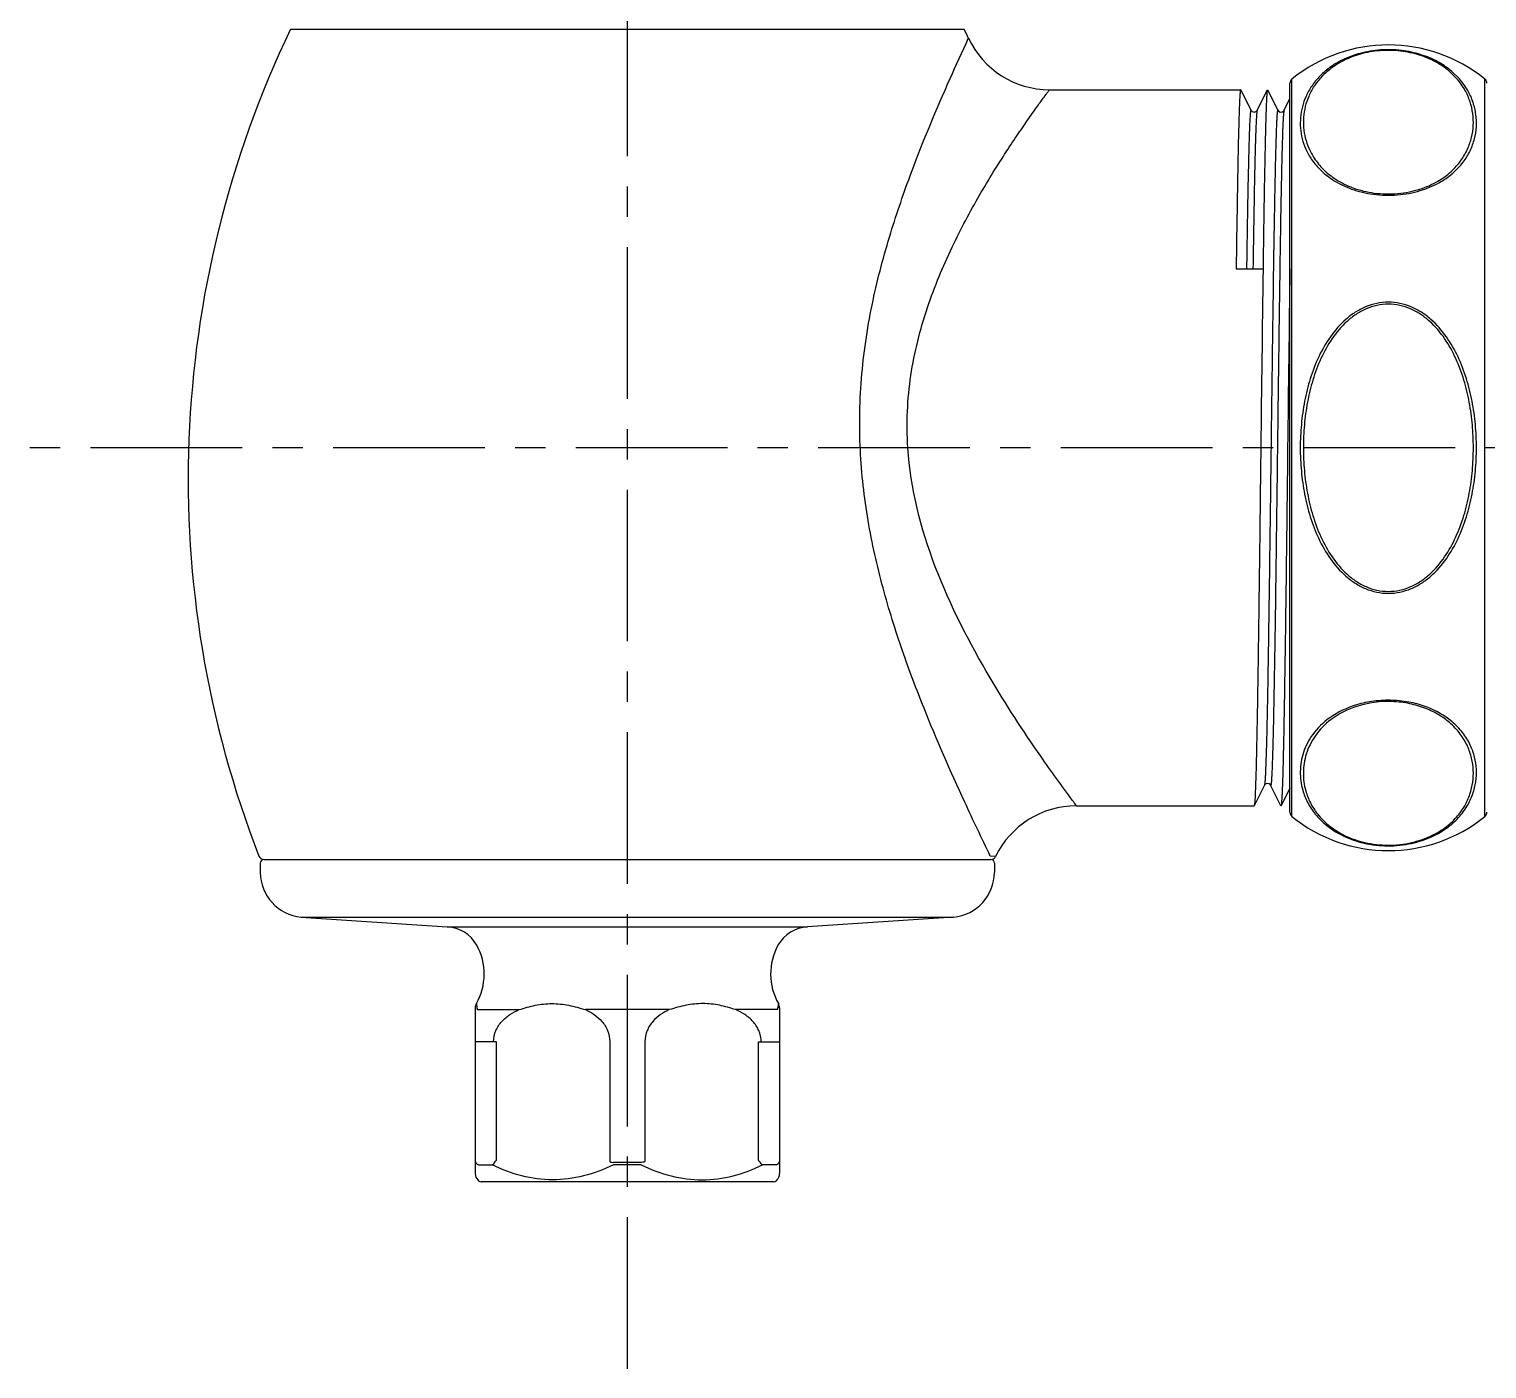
# Model space of a CAD drawing. Header units: millimetres. Extents: x 2792 to 3374, y 618 to 1096.
# Drawn here: x 2799.4 to 2860.5, y 965.7 to 1021.9 of the extents above; entities that cross this region are included whole.
import ezdxf

# ---------------------------------------------------------------- set-up
doc = ezdxf.new("R2010")
doc.units = ezdxf.units.MM
doc.header["$LTSCALE"] = 0.1
doc.linetypes.add('CENTERX2', pattern=[101.6, 63.5, -12.7, 12.7, -12.7])
doc.layers.add('02___PRT_ALL_AXES', color=7, linetype='Continuous')
doc.layers.add('CENTER', color=1, linetype='CENTERX2')

msp = doc.modelspace()

# ---------------------------------------------------------------- linework, layer by layer
at = {"color": 7, "linetype": 'Continuous'}
for p, q in [((2810.379, 1021.862), (2838.59, 1021.862)), ((2838.765, 1021.477), (2838.769, 1021.485)), ((2852.318, 988.881), (2852.318, 1019.769)), ((2859.233, 1019.78), (2858.918, 1020.091)), ((2859.337, 1019.775), (2859.011, 1020.095)), ((2860.401, 988.881), (2860.401, 1019.769)), ((2850.176, 1019.321), (2850.172, 1019.325)), ((2850.176, 1019.321), (2850.605, 1018.464)), ((2850.864, 1018.464), (2851.293, 1019.321)), ((2851.301, 1019.321), (2851.293, 1019.321)), ((2851.301, 1019.321), (2851.73, 1018.464)), ((2852.234, 989.056), (2852.234, 1019.594)), ((2851.989, 1018.464), (2852.234, 1018.954)), ((2849.984, 1011.825), (2851.109, 1011.825)), ((2851.167, 990.186), (2850.739, 989.329)), ((2851.855, 989.329), (2851.426, 990.186)), ((2852.234, 990.071), (2851.864, 989.329)), ((2850.739, 989.329), (2850.734, 989.325)), ((2809.45, 987.075), (2839.663, 987.075)), ((2839.908, 987.202), (2839.686, 987.219)), ((2816.933, 984.256), (2832.035, 984.256)), ((2816.933, 984.256), (2832.035, 984.256)), ((2818.109, 980.855), (2818.109, 973.918)), ((2818.193, 980.786), (2819.95, 980.786)), ((2826.241, 980.786), (2822.727, 980.786)), ((2830.776, 980.786), (2829.019, 980.786)), ((2830.859, 980.855), (2830.859, 973.918)), ((2818.995, 979.442), (2818.109, 979.442)), ((2818.995, 974.48), (2818.995, 979.442)), ((2823.747, 979.442), (2823.747, 974.419)), ((2825.222, 979.442), (2825.222, 974.419)), ((2829.974, 979.442), (2830.859, 979.442)), ((2829.974, 974.48), (2829.974, 979.442)), ((2818.244, 974.281), (2818.827, 974.281)), ((2825.071, 974.387), (2823.902, 974.387)), ((2825.067, 974.281), (2823.902, 974.281)), ((2830.724, 974.281), (2830.142, 974.281)), ((2818.219, 973.653), (2818.253, 973.619)), ((2830.61, 973.575), (2818.359, 973.575)), ((2830.749, 973.653), (2830.716, 973.619))]:
    msp.add_line(p, q, dxfattribs=at)
for points in [[(2850.605, 1018.464), (2850.613, 1018.449), (2850.66, 1018.406), (2850.757, 1018.387), (2850.837, 1018.428), (2850.863, 1018.461), (2850.864, 1018.464)], [(2851.73, 1018.464), (2851.753, 1018.432), (2851.825, 1018.39), (2851.923, 1018.401), (2851.977, 1018.445), (2851.989, 1018.464)], [(2851.426, 990.186), (2851.416, 990.204), (2851.363, 990.248), (2851.263, 990.26), (2851.19, 990.218), (2851.167, 990.186)]]:
    msp.add_lwpolyline(points, dxfattribs=at)
for centre, radius, start, end in [((2842.165, 1023.075), 3.75, 205.08945, 270), ((2852.459, 1019.594), 0.225, 129.00214, 180), ((2860.259, 1019.594), 0.225, 0, 50.99786), ((6357.491, 964.245), 3506.704, 179.222564, 179.345116), ((6359.107, 964.239), 3507.195, 179.222582, 179.345107), ((2843.287, 985.575), 3.75, 89.9999, 154.28086), ((2852.459, 989.056), 0.225, 180, 230.99786), ((2860.259, 989.056), 0.225, 309.00214, 0), ((2809.263, 987.3), 0.225, 201.25601, 269.44889), ((2839.706, 987.3), 0.225, 270.55111, 334.43732), ((2816.862, 982.757), 1.5, 28.83889, 87.26029), ((2816.862, 982.757), 1.5, 28.83889, 87.26029), ((2832.107, 982.757), 1.5, 92.73971, 151.16111), ((2832.107, 982.757), 1.5, 92.73971, 151.16111), ((2818.484, 980.855), 0.375, 150.34701, 179.99766), ((2827.338, 982.144), 9.246, 187.93771, 188.44742), ((2821.63, 982.144), 9.246, 351.55258, 352.06229), ((2830.484, 980.855), 0.375, 0.00234, 29.65299), ((2818.484, 973.918), 0.375, 180.00035, 225.00025), ((2830.484, 973.918), 0.375, 314.99975, 359.99965), ((2818.359, 973.725), 0.15, 225, 270), ((2830.61, 973.725), 0.15, 270, 315)]:
    msp.add_arc(centre, radius, start, end, dxfattribs=at)
for points, knots in [([(2834.242, 1004.221), (2834.191, 1005.287), (2834.235, 1007.397), (2834.712, 1010.447), (2835.46, 1013.261), (2836.533, 1016.371), (2837.666, 1019.07), (2838.507, 1020.919), (2838.765, 1021.477)], [0, 0, 0, 0, 0.177685, 0.350122, 0.512869, 0.661828, 0.897611, 1, 1, 1, 1]), ([(2859.011, 1020.095), (2858.849, 1020.232), (2858.472, 1020.494), (2857.8, 1020.794), (2857.002, 1020.983), (2856.139, 1021.023), (2855.299, 1020.904), (2854.56, 1020.653), (2853.959, 1020.313), (2853.493, 1019.921), (2853.146, 1019.498), (2852.827, 1018.929), (2852.628, 1018.17), (2852.692, 1017.4), (2852.896, 1016.817), (2853.052, 1016.538), (2853.144, 1016.403)], [0, 0, 0, 0, 0.065108, 0.139606, 0.223999, 0.314428, 0.402637, 0.482146, 0.551657, 0.612742, 0.667594, 0.718123, 0.811638, 0.902743, 0.950047, 1, 1, 1, 1]), ([(2858.918, 1020.091), (2858.762, 1020.226), (2858.396, 1020.482), (2857.743, 1020.775), (2856.963, 1020.959), (2856.119, 1020.994), (2855.301, 1020.871), (2854.589, 1020.619), (2854.014, 1020.283), (2853.571, 1019.898), (2853.243, 1019.485), (2852.943, 1018.928), (2852.759, 1018.186), (2852.822, 1017.434), (2853.018, 1016.86), (2853.169, 1016.585), (2853.257, 1016.451)], [0, 0, 0, 0, 0.064867, 0.139338, 0.224129, 0.315183, 0.403571, 0.482632, 0.551415, 0.611809, 0.666155, 0.716408, 0.810035, 0.901875, 0.949628, 1, 1, 1, 1]), ([(2853.144, 1016.403), (2853.259, 1016.235), (2853.544, 1015.902), (2854.108, 1015.471), (2854.85, 1015.121), (2855.752, 1014.908), (2856.73, 1014.883), (2857.661, 1015.054), (2858.446, 1015.376), (2859.053, 1015.791), (2859.495, 1016.258), (2859.798, 1016.752), (2859.982, 1017.26), (2860.061, 1017.775), (2860.041, 1018.292), (2859.921, 1018.807), (2859.692, 1019.316), (2859.468, 1019.627), (2859.337, 1019.775)], [0, 0, 0, 0, 0.055488, 0.118581, 0.192191, 0.277485, 0.369466, 0.457186, 0.53369, 0.599096, 0.656176, 0.707722, 0.75595, 0.802549, 0.848888, 0.896237, 0.946012, 1, 1, 1, 1]), ([(2853.257, 1016.451), (2853.367, 1016.285), (2853.64, 1015.954), (2854.184, 1015.524), (2854.905, 1015.172), (2855.787, 1014.959), (2856.592, 1014.942), (2857.231, 1015.034), (2857.799, 1015.182), (2858.406, 1015.447), (2858.984, 1015.865), (2859.402, 1016.331), (2859.687, 1016.82), (2859.859, 1017.32), (2859.932, 1017.825), (2859.911, 1018.331), (2859.795, 1018.835), (2859.575, 1019.331), (2859.359, 1019.635), (2859.233, 1019.78)], [0, 0, 0, 0, 0.055667, 0.118797, 0.192425, 0.27797, 0.370312, 0.415423, 0.45804, 0.534028, 0.598995, 0.655907, 0.707532, 0.755976, 0.802817, 0.849326, 0.896705, 0.946334, 1, 1, 1, 1]), ([(2836.233, 1004.325), (2836.199, 1004.833), (2836.188, 1005.849), (2836.381, 1007.831), (2836.859, 1009.727), (2837.522, 1011.491), (2838.066, 1012.711), (2838.639, 1013.845), (2839.22, 1014.891), (2839.791, 1015.844), (2840.333, 1016.7), (2840.763, 1017.346), (2841.08, 1017.809), (2841.292, 1018.114), (2841.484, 1018.387), (2841.656, 1018.627), (2841.804, 1018.833), (2841.913, 1018.983), (2841.988, 1019.085), (2842.034, 1019.147), (2842.073, 1019.2), (2842.105, 1019.244), (2842.13, 1019.278), (2842.147, 1019.3), (2842.156, 1019.313), (2842.161, 1019.319), (2842.163, 1019.323), (2842.165, 1019.325), (2842.165, 1019.325)], [0, 0, 0, 0, 0.092807, 0.184665, 0.362188, 0.446852, 0.528093, 0.60542, 0.678274, 0.745999, 0.80782, 0.862841, 0.887488, 0.910046, 0.930379, 0.948348, 0.963823, 0.976681, 0.982091, 0.986807, 0.990818, 0.994113, 0.996683, 0.998524, 0.99917, 0.999631, 0.999908, 1, 1, 1, 1]), ([(2850.172, 1019.325), (2850.168, 1019.325), (2850.164, 1019.31), (2850.159, 1019.289), (2850.153, 1019.247), (2850.148, 1019.192), (2850.142, 1019.119), (2850.136, 1019.032), (2850.13, 1018.928), (2850.122, 1018.759), (2850.112, 1018.509), (2850.101, 1018.163), (2850.089, 1017.759), (2850.077, 1017.297), (2850.066, 1016.779), (2850.05, 1015.985), (2850.03, 1014.871), (2850.007, 1013.404), (2849.992, 1012.369), (2849.984, 1011.825)], [0, 0, 0, 0, 0.001324, 0.004627, 0.010032, 0.01755, 0.027178, 0.038911, 0.052739, 0.06865, 0.106647, 0.152737, 0.206736, 0.268402, 0.337483, 0.41368, 0.586057, 0.78265, 1, 1, 1, 1]), ([(2851.293, 1019.321), (2851.29, 1019.315), (2851.286, 1019.297), (2851.28, 1019.262), (2851.275, 1019.213), (2851.266, 1019.116), (2851.257, 1018.957), (2851.245, 1018.723), (2851.234, 1018.429), (2851.223, 1018.077), (2851.212, 1017.67), (2851.196, 1017.019), (2851.176, 1016.079), (2851.154, 1014.811), (2851.131, 1013.371), (2851.117, 1012.357), (2851.109, 1011.825)], [0, 0, 0, 0, 0.002661, 0.007313, 0.013984, 0.022677, 0.0461, 0.077494, 0.116747, 0.163691, 0.218143, 0.279878, 0.42417, 0.59419, 0.787206, 1, 1, 1, 1]), ([(2850.605, 1018.464), (2850.604, 1018.465), (2850.603, 1018.468), (2850.598, 1018.468), (2850.595, 1018.463), (2850.591, 1018.452), (2850.586, 1018.427), (2850.581, 1018.387), (2850.575, 1018.332), (2850.569, 1018.262), (2850.564, 1018.178), (2850.558, 1018.079), (2850.552, 1017.966), (2850.544, 1017.787), (2850.534, 1017.528), (2850.523, 1017.175), (2850.506, 1016.6), (2850.487, 1015.755), (2850.464, 1014.602), (2850.441, 1013.276), (2850.427, 1012.338), (2850.419, 1011.843)], [0, 0, 0, 0, 0.000733, 0.001171, 0.001854, 0.003022, 0.006961, 0.013091, 0.021422, 0.031951, 0.044672, 0.059577, 0.076651, 0.095874, 0.140682, 0.193829, 0.255087, 0.400893, 0.575645, 0.776457, 1, 1, 1, 1]), ([(2850.864, 1018.464), (2850.861, 1018.458), (2850.857, 1018.442), (2850.852, 1018.411), (2850.847, 1018.366), (2850.839, 1018.28), (2850.829, 1018.14), (2850.819, 1017.933), (2850.808, 1017.674), (2850.797, 1017.364), (2850.786, 1017.006), (2850.771, 1016.432), (2850.752, 1015.604), (2850.73, 1014.485), (2850.709, 1013.213), (2850.695, 1012.315), (2850.688, 1011.843)], [0, 0, 0, 0, 0.002799, 0.007568, 0.01433, 0.023087, 0.046567, 0.077951, 0.117114, 0.163913, 0.218181, 0.279702, 0.423573, 0.593325, 0.786438, 1, 1, 1, 1]), ([(2851.73, 1018.464), (2851.729, 1018.466), (2851.725, 1018.471), (2851.719, 1018.462), (2851.716, 1018.45), (2851.711, 1018.428), (2851.707, 1018.399), (2851.703, 1018.36), (2851.699, 1018.314), (2851.694, 1018.259), (2851.69, 1018.196), (2851.684, 1018.095), (2851.676, 1017.948), (2851.667, 1017.747), (2851.659, 1017.514), (2851.65, 1017.249), (2851.638, 1016.834), (2851.623, 1016.241), (2851.606, 1015.445), (2851.581, 1014.178), (2851.552, 1012.373), (2851.517, 1009.992), (2851.483, 1007.394), (2851.448, 1004.678), (2851.414, 1001.948), (2851.379, 999.31), (2851.35, 997.215), (2851.326, 995.66), (2851.309, 994.612), (2851.291, 993.657), (2851.274, 992.805), (2851.257, 992.064), (2851.239, 991.441), (2851.224, 990.998), (2851.212, 990.708), (2851.203, 990.539), (2851.195, 990.403), (2851.187, 990.3), (2851.178, 990.232), (2851.172, 990.197), (2851.167, 990.186)], [0, 0, 0, 0, 0.000222, 0.000433, 0.000903, 0.001663, 0.002719, 0.004072, 0.005721, 0.007667, 0.00991, 0.012447, 0.0184, 0.02551, 0.033764, 0.043141, 0.053618, 0.07777, 0.105988, 0.138003, 0.21215, 0.297365, 0.390374, 0.487604, 0.585319, 0.679765, 0.767313, 0.807435, 0.8446, 0.878448, 0.908657, 0.934932, 0.957024, 0.974721, 0.981865, 0.987851, 0.992665, 0.996297, 0.998739, 1, 1, 1, 1]), ([(2851.989, 1018.464), (2851.984, 1018.453), (2851.978, 1018.418), (2851.969, 1018.35), (2851.962, 1018.247), (2851.953, 1018.111), (2851.944, 1017.942), (2851.932, 1017.652), (2851.917, 1017.209), (2851.9, 1016.586), (2851.882, 1015.845), (2851.865, 1014.993), (2851.847, 1014.038), (2851.83, 1012.99), (2851.806, 1011.435), (2851.777, 1009.34), (2851.742, 1006.702), (2851.708, 1003.972), (2851.673, 1001.256), (2851.639, 998.657), (2851.605, 996.277), (2851.575, 994.472), (2851.551, 993.205), (2851.533, 992.409), (2851.518, 991.816), (2851.506, 991.401), (2851.497, 991.136), (2851.489, 990.903), (2851.48, 990.702), (2851.472, 990.555), (2851.466, 990.454), (2851.462, 990.391), (2851.458, 990.336), (2851.453, 990.29), (2851.449, 990.252), (2851.445, 990.222), (2851.44, 990.201), (2851.438, 990.188), (2851.431, 990.179), (2851.427, 990.184), (2851.426, 990.186)], [0, 0, 0, 0, 0.001263, 0.003707, 0.007338, 0.012153, 0.018141, 0.025286, 0.042984, 0.065077, 0.091356, 0.121565, 0.155415, 0.192581, 0.232705, 0.320254, 0.414702, 0.512417, 0.609647, 0.702655, 0.787868, 0.862013, 0.894026, 0.922242, 0.946393, 0.956868, 0.966244, 0.974497, 0.981607, 0.987558, 0.990094, 0.992336, 0.994283, 0.995932, 0.997284, 0.998339, 0.999098, 0.999567, 0.999778, 1, 1, 1, 1]), ([(2860.049, 1004.325), (2860.049, 1004.651), (2860.02, 1005.304), (2859.884, 1006.274), (2859.649, 1007.225), (2859.3, 1008.141), (2858.815, 1008.995), (2858.274, 1009.615), (2857.753, 1010.01), (2857.318, 1010.241), (2856.849, 1010.389), (2856.359, 1010.44), (2855.87, 1010.389), (2855.4, 1010.241), (2854.966, 1010.01), (2854.445, 1009.615), (2853.904, 1008.995), (2853.419, 1008.141), (2853.069, 1007.225), (2852.834, 1006.274), (2852.699, 1005.304), (2852.669, 1004.651), (2852.669, 1004.325)], [0, 0, 0, 0, 0.062514, 0.125037, 0.187543, 0.250043, 0.312522, 0.374954, 0.406224, 0.43749, 0.468748, 0.5, 0.531253, 0.56251, 0.593776, 0.625046, 0.687478, 0.749957, 0.812457, 0.874964, 0.937486, 1, 1, 1, 1]), ([(2859.92, 1004.325), (2859.92, 1004.645), (2859.892, 1005.284), (2859.763, 1006.235), (2859.54, 1007.169), (2859.207, 1008.07), (2858.744, 1008.913), (2858.224, 1009.53), (2857.72, 1009.925), (2857.298, 1010.157), (2856.839, 1010.307), (2856.359, 1010.359), (2855.879, 1010.307), (2855.421, 1010.157), (2854.999, 1009.925), (2854.494, 1009.53), (2853.975, 1008.913), (2853.511, 1008.07), (2853.179, 1007.169), (2852.955, 1006.235), (2852.827, 1005.284), (2852.799, 1004.645), (2852.799, 1004.325)], [0, 0, 0, 0, 0.062514, 0.125035, 0.187542, 0.250043, 0.312524, 0.374957, 0.406228, 0.437493, 0.468749, 0.5, 0.531251, 0.562507, 0.593773, 0.625043, 0.687476, 0.749957, 0.812458, 0.874965, 0.937486, 1, 1, 1, 1]), ([(2839.686, 987.219), (2839.324, 987.968), (2838.352, 990.012), (2837.096, 992.87), (2835.964, 995.871), (2835.144, 998.488), (2834.51, 1001.292), (2834.29, 1003.235), (2834.242, 1004.221)], [0, 0, 0, 0, 0.139009, 0.377818, 0.520814, 0.674365, 0.835259, 1, 1, 1, 1]), ([(2843.129, 989.552), (2842.676, 990.161), (2841.468, 991.836), (2838.493, 996.397), (2836.455, 1000.921), (2836.233, 1004.325)], [0, 0, 0, 0, 0.138526, 0.376805, 1, 1, 1, 1]), ([(2851.016, 1004.325), (2851.004, 1003.364), (2850.982, 1001.478), (2850.948, 998.738), (2850.919, 996.567), (2850.895, 994.96), (2850.878, 993.878), (2850.861, 992.894), (2850.844, 992.017), (2850.827, 991.255), (2850.81, 990.615), (2850.795, 990.16), (2850.783, 989.862), (2850.774, 989.689), (2850.766, 989.55), (2850.758, 989.445), (2850.749, 989.376), (2850.744, 989.34), (2850.739, 989.329)], [0, 0, 0, 0, 0.192178, 0.37718, 0.548135, 0.626321, 0.698661, 0.764476, 0.823154, 0.874144, 0.916972, 0.951241, 0.965062, 0.976632, 0.985926, 0.99292, 0.997607, 1, 1, 1, 1]), ([(2852.141, 1004.325), (2852.129, 1003.364), (2852.107, 1001.478), (2852.073, 998.738), (2852.044, 996.567), (2852.02, 994.96), (2852.003, 993.879), (2851.986, 992.894), (2851.969, 992.017), (2851.952, 991.255), (2851.935, 990.615), (2851.92, 990.16), (2851.908, 989.862), (2851.899, 989.689), (2851.891, 989.55), (2851.883, 989.445), (2851.874, 989.376), (2851.869, 989.34), (2851.864, 989.329)], [0, 0, 0, 0, 0.192178, 0.37718, 0.548134, 0.62632, 0.698661, 0.764475, 0.823154, 0.874144, 0.916972, 0.951242, 0.965063, 0.976633, 0.985926, 0.99292, 0.997607, 1, 1, 1, 1]), ([(2852.669, 1004.325), (2852.669, 1003.999), (2852.699, 1003.347), (2852.834, 1002.377), (2853.069, 1001.425), (2853.419, 1000.509), (2853.904, 999.655), (2854.445, 999.035), (2854.966, 998.64), (2855.4, 998.409), (2855.87, 998.262), (2856.359, 998.21), (2856.849, 998.262), (2857.318, 998.409), (2857.753, 998.64), (2858.274, 999.035), (2858.815, 999.655), (2859.3, 1000.509), (2859.649, 1001.425), (2859.884, 1002.377), (2860.02, 1003.347), (2860.049, 1003.999), (2860.049, 1004.325)], [0, 0, 0, 0, 0.062514, 0.125037, 0.187543, 0.250043, 0.312522, 0.374954, 0.406224, 0.43749, 0.468747, 0.5, 0.531252, 0.56251, 0.593776, 0.625046, 0.687478, 0.749957, 0.812457, 0.874963, 0.937486, 1, 1, 1, 1]), ([(2852.799, 1004.325), (2852.799, 1004.006), (2852.827, 1003.366), (2852.955, 1002.415), (2853.179, 1001.482), (2853.511, 1000.58), (2853.975, 999.737), (2854.494, 999.121), (2854.999, 998.725), (2855.421, 998.493), (2855.879, 998.343), (2856.359, 998.291), (2856.839, 998.343), (2857.298, 998.493), (2857.72, 998.725), (2858.224, 999.121), (2858.744, 999.737), (2859.207, 1000.58), (2859.54, 1001.482), (2859.763, 1002.415), (2859.892, 1003.366), (2859.92, 1004.006), (2859.92, 1004.325)], [0, 0, 0, 0, 0.062514, 0.125035, 0.187542, 0.250043, 0.312524, 0.374957, 0.406227, 0.437493, 0.468749, 0.5, 0.531251, 0.562507, 0.593772, 0.625043, 0.687476, 0.749957, 0.812458, 0.874965, 0.937486, 1, 1, 1, 1]), ([(2859.011, 992.862), (2858.708, 993.114), (2858.146, 993.43), (2857.29, 993.675), (2856.536, 993.765), (2855.766, 993.731), (2854.857, 993.541), (2853.936, 993.113), (2853.179, 992.383), (2852.767, 991.585), (2852.63, 990.768), (2852.701, 990.233), (2852.774, 989.977)], [0, 0, 0, 0, 0.133066, 0.212812, 0.299702, 0.388184, 0.471639, 0.612281, 0.724398, 0.820618, 0.910298, 1, 1, 1, 1]), ([(2858.918, 992.812), (2858.781, 992.93), (2858.466, 993.156), (2857.91, 993.429), (2857.247, 993.625), (2856.273, 993.741), (2855.107, 993.591), (2853.992, 993.04), (2853.275, 992.311), (2852.889, 991.525), (2852.761, 990.726), (2852.829, 990.202), (2852.899, 989.952)], [0, 0, 0, 0, 0.062721, 0.13355, 0.213465, 0.300709, 0.47206, 0.611744, 0.723484, 0.819999, 0.910136, 1, 1, 1, 1]), ([(2859.671, 991.823), (2859.589, 992.002), (2859.373, 992.363), (2859.085, 992.669), (2858.918, 992.812)], [0, 0, 0, 0, 0.4733, 1, 1, 1, 1]), ([(2859.791, 991.869), (2859.706, 992.05), (2859.482, 992.414), (2859.183, 992.72), (2859.011, 992.862)], [0, 0, 0, 0, 0.472658, 1, 1, 1, 1]), ([(2852.774, 989.977), (2852.824, 989.802), (2852.964, 989.448), (2853.293, 988.945), (2853.769, 988.472), (2854.417, 988.057), (2855.247, 987.751), (2856.21, 987.616), (2857.193, 987.69), (2858.071, 987.951), (2858.774, 988.34), (2859.3, 988.799), (2859.67, 989.295), (2859.91, 989.809), (2860.038, 990.33), (2860.063, 990.853), (2859.986, 991.374), (2859.867, 991.708), (2859.791, 991.869)], [0, 0, 0, 0, 0.049221, 0.102263, 0.161389, 0.22944, 0.308931, 0.398781, 0.490371, 0.573382, 0.644664, 0.706136, 0.760729, 0.810889, 0.858485, 0.904984, 0.951691, 1, 1, 1, 1]), ([(2852.899, 989.952), (2852.947, 989.781), (2853.081, 989.436), (2853.396, 988.946), (2853.853, 988.483), (2854.479, 988.076), (2855.286, 987.774), (2856.227, 987.643), (2857.187, 987.719), (2858.038, 987.981), (2858.714, 988.366), (2859.214, 988.817), (2859.565, 989.301), (2859.791, 989.803), (2859.91, 990.312), (2859.932, 990.824), (2859.858, 991.335), (2859.744, 991.664), (2859.671, 991.823)], [0, 0, 0, 0, 0.049256, 0.102138, 0.160958, 0.228711, 0.308226, 0.398646, 0.490765, 0.57362, 0.644335, 0.705247, 0.759475, 0.80952, 0.857238, 0.904052, 0.951203, 1, 1, 1, 1]), ([(2843.287, 989.325), (2843.283, 989.329), (2843.272, 989.35), (2843.243, 989.392), (2843.194, 989.464), (2843.153, 989.52), (2843.129, 989.552)], [0, 0, 0, 0, 0.061552, 0.246979, 0.558698, 1, 1, 1, 1]), ([(2851.864, 989.329), (2851.863, 989.328), (2851.859, 989.323), (2851.856, 989.328), (2851.855, 989.329)], [0, 0, 0, 0, 0.500004, 1, 1, 1, 1]), ([(2818.158, 981.041), (2818.158, 981.04), (2818.16, 981.036), (2818.16, 981.027), (2818.162, 981.012), (2818.166, 980.982), (2818.172, 980.933), (2818.178, 980.891), (2818.181, 980.867)], [0, 0, 0, 0, 0.01771, 0.069878, 0.155439, 0.272455, 0.590135, 1, 1, 1, 1]), ([(2818.879, 979.442), (2818.879, 979.6), (2818.947, 979.915), (2819.209, 980.303), (2819.555, 980.592), (2819.817, 980.729), (2819.95, 980.786)], [0, 0, 0, 0, 0.261342, 0.515006, 0.760455, 1, 1, 1, 1]), ([(2819.95, 980.786), (2820.171, 980.858), (2820.62, 980.988), (2821.324, 981.068), (2822.036, 980.986), (2822.497, 980.858), (2822.727, 980.786)], [0, 0, 0, 0, 0.246583, 0.494091, 0.744768, 1, 1, 1, 1]), ([(2822.727, 980.786), (2822.855, 980.729), (2823.106, 980.591), (2823.437, 980.301), (2823.683, 979.912), (2823.746, 979.6), (2823.747, 979.442)], [0, 0, 0, 0, 0.236222, 0.479485, 0.734141, 1, 1, 1, 1]), ([(2826.241, 980.786), (2826.113, 980.729), (2825.862, 980.591), (2825.532, 980.301), (2825.285, 979.912), (2825.222, 979.6), (2825.222, 979.442)], [0, 0, 0, 0, 0.236222, 0.479485, 0.734141, 1, 1, 1, 1]), ([(2829.019, 980.786), (2828.798, 980.858), (2828.348, 980.988), (2827.644, 981.068), (2826.932, 980.986), (2826.471, 980.858), (2826.241, 980.786)], [0, 0, 0, 0, 0.246583, 0.494091, 0.744768, 1, 1, 1, 1]), ([(2830.089, 979.442), (2830.089, 979.6), (2830.021, 979.915), (2829.76, 980.303), (2829.413, 980.592), (2829.152, 980.729), (2829.019, 980.786)], [0, 0, 0, 0, 0.261342, 0.515006, 0.760455, 1, 1, 1, 1]), ([(2830.81, 981.041), (2830.81, 981.04), (2830.809, 981.036), (2830.809, 981.027), (2830.807, 981.012), (2830.803, 980.982), (2830.797, 980.933), (2830.791, 980.891), (2830.788, 980.867)], [0, 0, 0, 0, 0.01771, 0.069878, 0.155439, 0.272455, 0.590135, 1, 1, 1, 1]), ([(2818.109, 974.48), (2818.109, 974.45), (2818.118, 974.409), (2818.136, 974.372), (2818.141, 974.363)], [0, 0, 0, 0, 0.742225, 1, 1, 1, 1]), ([(2818.141, 974.363), (2818.153, 974.342), (2818.183, 974.307), (2818.224, 974.287), (2818.244, 974.281)], [0, 0, 0, 0, 0.53165, 1, 1, 1, 1]), ([(2818.827, 974.281), (2818.835, 974.284), (2818.87, 974.303), (2818.896, 974.336), (2818.912, 974.363)], [0, 0, 0, 0, 0.205107, 1, 1, 1, 1]), ([(2823.902, 974.281), (2823.5, 974.092), (2822.672, 973.775), (2821.354, 973.592), (2820.042, 973.774), (2819.222, 974.092), (2818.827, 974.281)], [0, 0, 0, 0, 0.253334, 0.502284, 0.749869, 1, 1, 1, 1]), ([(2818.912, 974.363), (2818.917, 974.373), (2818.942, 974.414), (2818.971, 974.452), (2818.995, 974.48)], [0, 0, 0, 0, 0.229236, 1, 1, 1, 1]), ([(2823.747, 974.419), (2823.758, 974.412), (2823.806, 974.392), (2823.859, 974.387), (2823.898, 974.387)], [0, 0, 0, 0, 0.250593, 1, 1, 1, 1]), ([(2825.067, 974.281), (2825.469, 974.092), (2826.297, 973.775), (2827.614, 973.592), (2828.927, 973.774), (2829.746, 974.092), (2830.142, 974.281)], [0, 0, 0, 0, 0.253334, 0.502284, 0.749869, 1, 1, 1, 1]), ([(2825.222, 974.419), (2825.211, 974.412), (2825.163, 974.392), (2825.11, 974.387), (2825.071, 974.387)], [0, 0, 0, 0, 0.250593, 1, 1, 1, 1]), ([(2830.057, 974.363), (2830.051, 974.373), (2830.027, 974.414), (2829.998, 974.452), (2829.974, 974.48)], [0, 0, 0, 0, 0.229236, 1, 1, 1, 1]), ([(2830.142, 974.281), (2830.134, 974.284), (2830.099, 974.303), (2830.072, 974.336), (2830.057, 974.363)], [0, 0, 0, 0, 0.205107, 1, 1, 1, 1]), ([(2830.827, 974.363), (2830.815, 974.342), (2830.785, 974.307), (2830.744, 974.287), (2830.724, 974.281)], [0, 0, 0, 0, 0.53165, 1, 1, 1, 1]), ([(2830.859, 974.48), (2830.859, 974.45), (2830.851, 974.409), (2830.832, 974.372), (2830.827, 974.363)], [0, 0, 0, 0, 0.742225, 1, 1, 1, 1])]:
    msp.add_open_spline(points, degree=3, knots=knots, dxfattribs=at)
at = {"layer": '02___PRT_ALL_AXES', "color": 7, "linetype": 'Continuous'}
for p, q in [((2842.157, 1019.325), (2850.172, 1019.325)), ((2843.282, 989.325), (2850.734, 989.325)), ((2809.109, 986.925), (2809.109, 986.535)), ((2809.261, 987.075), (2839.708, 987.075)), ((2839.859, 986.925), (2839.859, 986.535)), ((2810.822, 984.667), (2838.146, 984.667)), ((2810.822, 984.667), (2816.933, 984.256)), ((2838.146, 984.667), (2832.035, 984.256))]:
    msp.add_line(p, q, dxfattribs=at)
for centre, radius, start, end in [((2849.654, 1003.012), 43.565, 154.36136, 201.25601), ((2799.315, 1003.012), 43.565, 25.0714, 25.63864), ((2856.359, 1014.778), 6.422, 50.99786, 129.00214), ((2856.359, 993.872), 6.422, 230.99786, 309.00214), ((2809.259, 986.925), 0.15, 89.44889, 180), ((2839.709, 986.925), 0.15, 0, 90.55111), ((2810.984, 986.535), 1.875, 180, 265.03861), ((2837.984, 986.535), 1.875, 274.96139, 0), ((2815.988, 982.276), 2.498, 330.34905, 28.83889), ((2832.981, 982.276), 2.498, 151.16111, 209.65095)]:
    msp.add_arc(centre, radius, start, end, dxfattribs=at)
at = {"layer": 'CENTER'}
for p, q in [((2824.484, 965.737), (2824.484, 1095.501)), ((2970.911, 1004.325), (2799.426, 1004.325))]:
    msp.add_line(p, q, dxfattribs=at)

doc.saveas('drawing.dxf')
